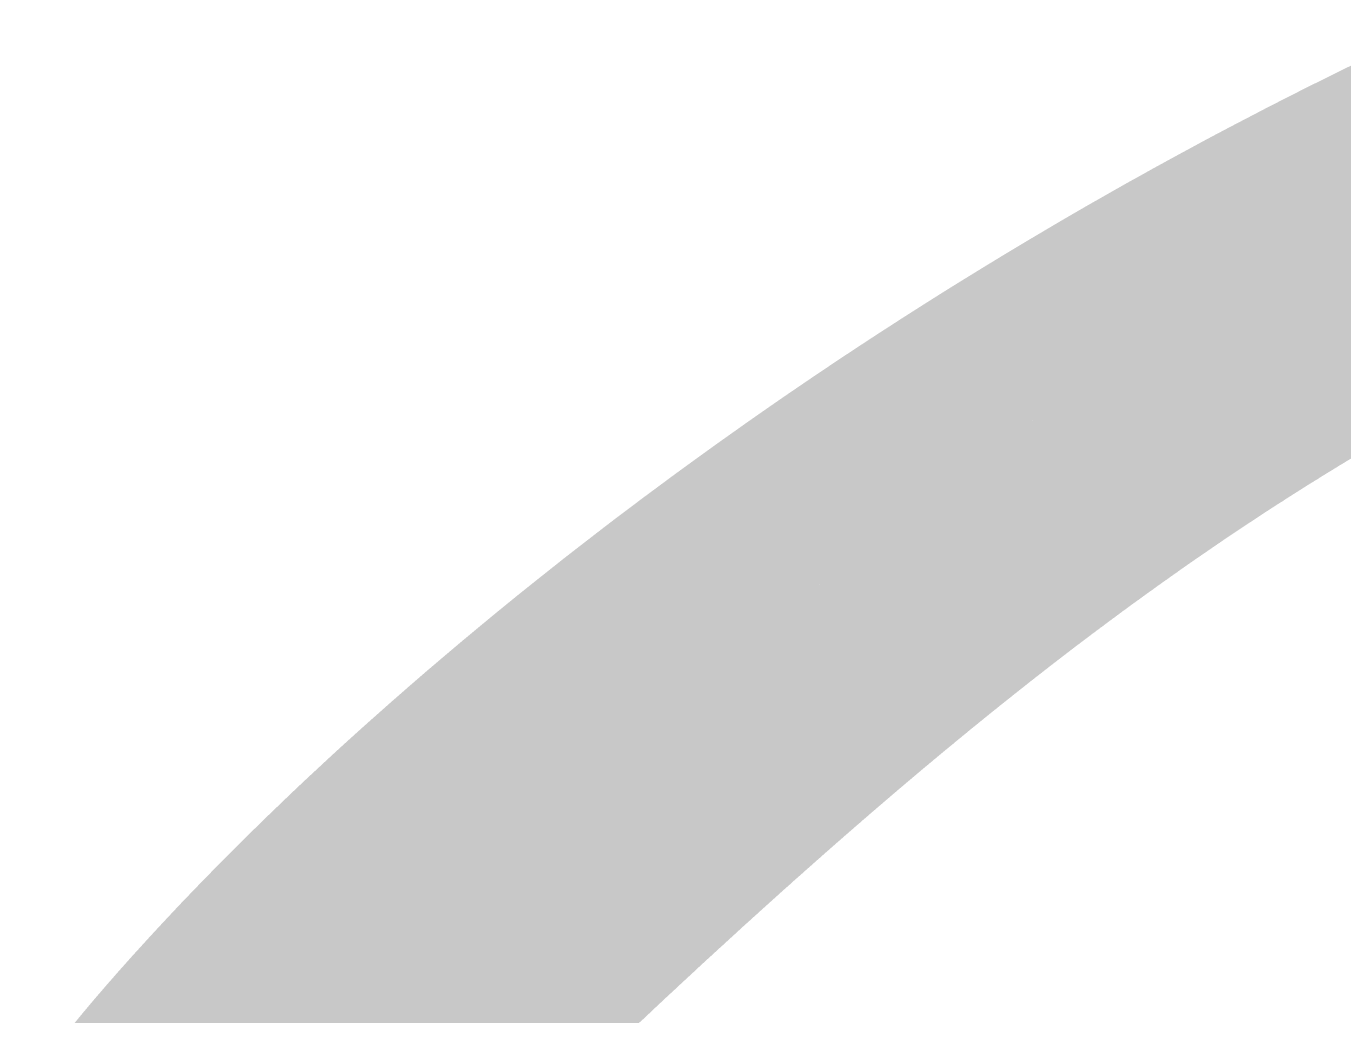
# Model space of a CAD drawing. Header units: inches. Extents: x 2832 to 8547, y -592 to 860.
# Drawn here: x 3586.901 to 3588.488, y 138.539 to 139.73 of the extents above; entities that cross this region are included whole.
import ezdxf

# ---------------------------------------------------------------- set-up
doc = ezdxf.new("R2010")
doc.units = ezdxf.units.IN
doc.header["$LTSCALE"] = 5
doc.header["$MEASUREMENT"] = 0
doc.layers.add('BlueSolid', color=5, linetype='Continuous')
doc.layers.add('DIM', color=154, linetype='Continuous')

# ---------------------------------------------------------------- blocks, each defined once
blk = doc.blocks.new('VBA_LIFTING_SLING_C')
at = {"layer": 'BlueSolid', "const_width": 0.25}
for points in [[(1.7271, -3.8775), (1.7297, -3.8737), (1.7324, -3.8699), (1.7351, -3.8661), (1.7378, -3.8624), (1.7406, -3.8586), (1.7435, -3.8549), (1.7492, -3.8474), (1.7551, -3.8399), (1.7612, -3.8324), (1.7674, -3.8249), (1.7737, -3.8174), (1.7801, -3.8098), (1.7866, -3.8023), (1.7932, -3.7946), (1.7999, -3.787), (1.8066, -3.7793), (1.8135, -3.7716), (1.8204, -3.7638), (1.8275, -3.756), (1.8346, -3.7482), (1.8418, -3.7403), (1.8491, -3.7324), (1.8564, -3.7245), (1.8639, -3.7165), (1.8714, -3.7085), (1.879, -3.7004), (1.8867, -3.6924), (1.8945, -3.6843), (1.9024, -3.6761), (1.9103, -3.668), (1.9184, -3.6598), (1.9265, -3.6515), (1.9347, -3.6433), (1.943, -3.635), (1.9513, -3.6267), (1.9598, -3.6184), (1.9683, -3.61), (1.9769, -3.6016), (1.9856, -3.5932), (1.9944, -3.5848), (2.0032, -3.5763), (2.0121, -3.5678), (2.0211, -3.5593), (2.0302, -3.5508), (2.0394, -3.5423), (2.0486, -3.5337), (2.0579, -3.5251), (2.0673, -3.5165), (2.0768, -3.5079), (2.0863, -3.4993), (2.096, -3.4906), (2.1057, -3.482), (2.1155, -3.4733), (2.1253, -3.4646), (2.1353, -3.4559), (2.1453, -3.4471), (2.1554, -3.4384), (2.1655, -3.4296), (2.1758, -3.4209), (2.1861, -3.4121), (2.1965, -3.4033), (2.2069, -3.3945), (2.2175, -3.3857), (2.2281, -3.3769), (2.2388, -3.368), (2.2495, -3.3592), (2.2603, -3.3504), (2.2712, -3.3415), (2.2822, -3.3327), (2.2933, -3.3238), (2.3044, -3.315), (2.3156, -3.3061), (2.3268, -3.2972), (2.3382, -3.2883), (2.3496, -3.2795), (2.3611, -3.2706), (2.3726, -3.2617), (2.3842, -3.2528), (2.3959, -3.244), (2.4077, -3.2351), (2.4195, -3.2262), (2.4314, -3.2174), (2.4434, -3.2085), (2.4554, -3.1996), (2.4675, -3.1908), (2.4797, -3.1819), (2.4919, -3.1731), (2.5042, -3.1642), (2.5166, -3.1554), (2.529, -3.1466), (2.5415, -3.1377), (2.5541, -3.1289), (2.5667, -3.1201), (2.5794, -3.1113), (2.5922, -3.1025), (2.605, -3.0938), (2.6179, -3.085), (2.6309, -3.0763), (2.6439, -3.0675), (2.657, -3.0588), (2.6702, -3.0501), (2.6834, -3.0414), (2.6967, -3.0327), (2.7101, -3.0241), (2.7235, -3.0154), (2.737, -3.0068), (2.7505, -2.9982), (2.7641, -2.9896), (2.7778, -2.981), (2.7915, -2.9725), (2.8053, -2.964), (2.8191, -2.9555), (2.8331, -2.947), (2.847, -2.9385), (2.8611, -2.9301), (2.8751, -2.9217), (2.8893, -2.9133), (2.9035, -2.9049), (2.9178, -2.8965), (2.9321, -2.8882), (2.9465, -2.8799), (2.961, -2.8717), (2.9755, -2.8634), (2.99, -2.8552), (3.0047, -2.8471), (3.0193, -2.8389), (3.0341, -2.8308), (3.0489, -2.8227), (3.0637, -2.8147), (3.0786, -2.8066), (3.0936, -2.7986), (3.1086, -2.7907), (3.1237, -2.7828), (3.1389, -2.7749), (3.154, -2.767), (3.1693, -2.7592), (3.1846, -2.7514), (3.1999, -2.7437), (3.2154, -2.736), (3.2308, -2.7283), (3.2463, -2.7207), (3.2619, -2.7131), (3.2775, -2.7056), (3.2932, -2.6981), (3.3089, -2.6906), (3.3247, -2.6832)], [(3.3138, -2.8702), (3.3124, -2.8709), (3.3109, -2.8717), (3.3095, -2.8724), (3.308, -2.8732), (3.3065, -2.874), (3.3051, -2.8747), (3.3036, -2.8755), (3.3022, -2.8763), (3.3007, -2.877), (3.2993, -2.8778), (3.2978, -2.8785), (3.2964, -2.8793), (3.2949, -2.8801), (3.2935, -2.8808), (3.292, -2.8816), (3.2906, -2.8824), (3.2891, -2.8831), (3.2877, -2.8839), (3.2862, -2.8847), (3.2848, -2.8855), (3.2833, -2.8862), (3.2819, -2.887), (3.2804, -2.8878), (3.279, -2.8885), (3.2775, -2.8893), (3.2761, -2.8901), (3.2746, -2.8909), (3.2732, -2.8916), (3.2718, -2.8924), (3.2703, -2.8932), (3.2689, -2.894), (3.2674, -2.8948), (3.266, -2.8955), (3.2645, -2.8963), (3.2631, -2.8971), (3.2617, -2.8979), (3.2602, -2.8987), (3.2588, -2.8994), (3.2574, -2.9002), (3.2559, -2.901), (3.2545, -2.9018), (3.2531, -2.9026), (3.2516, -2.9033), (3.2502, -2.9041), (3.2487, -2.9049), (3.2473, -2.9057), (3.2459, -2.9065), (3.2445, -2.9073), (3.243, -2.9081), (3.2416, -2.9089), (3.2402, -2.9096), (3.2387, -2.9104), (3.2373, -2.9112), (3.2359, -2.912), (3.2344, -2.9128), (3.233, -2.9136), (3.2316, -2.9144), (3.2302, -2.9152), (3.2287, -2.916), (3.2273, -2.9168), (3.2259, -2.9176), (3.2245, -2.9184), (3.223, -2.9192), (3.2216, -2.92), (3.2202, -2.9208), (3.2188, -2.9216), (3.2174, -2.9224), (3.2159, -2.9232), (3.2145, -2.924), (3.2131, -2.9248), (3.2117, -2.9256), (3.2103, -2.9264), (3.2089, -2.9272), (3.2074, -2.928), (3.206, -2.9288), (3.2046, -2.9296), (3.2032, -2.9304), (3.2018, -2.9312), (3.2004, -2.932), (3.1989, -2.9328), (3.1975, -2.9336), (3.1961, -2.9344), (3.1947, -2.9352), (3.1933, -2.936), (3.1919, -2.9369), (3.1905, -2.9377), (3.1891, -2.9385), (3.1877, -2.9393), (3.1862, -2.9401), (3.1848, -2.9409), (3.1834, -2.9417), (3.182, -2.9425), (3.1806, -2.9434), (3.1792, -2.9442), (3.1778, -2.945), (3.1764, -2.9458), (3.175, -2.9466), (3.1736, -2.9474), (3.1722, -2.9483), (3.1708, -2.9491), (3.1694, -2.9499), (3.168, -2.9507), (3.1666, -2.9515), (3.1652, -2.9524), (3.1638, -2.9532), (3.1624, -2.954), (3.161, -2.9548), (3.1596, -2.9557), (3.1582, -2.9565), (3.1568, -2.9573), (3.1554, -2.9581), (3.154, -2.959), (3.1526, -2.9598), (3.1512, -2.9606), (3.1498, -2.9615), (3.1484, -2.9623), (3.147, -2.9631), (3.1456, -2.9639), (3.1442, -2.9648), (3.1428, -2.9656), (3.1414, -2.9664), (3.14, -2.9673), (3.1387, -2.9681), (3.1373, -2.9689), (3.1359, -2.9698), (3.1345, -2.9706), (3.1331, -2.9714), (3.1317, -2.9723), (3.1303, -2.9731), (3.1289, -2.974), (3.1275, -2.9748), (3.1262, -2.9756), (3.1248, -2.9765), (3.1234, -2.9773), (3.122, -2.9782), (3.1206, -2.979), (3.1192, -2.9798), (3.1178, -2.9807), (3.1165, -2.9815), (3.1151, -2.9824), (3.1137, -2.9832), (3.1123, -2.9841), (3.1109, -2.9849), (3.1095, -2.9857), (3.1082, -2.9866), (3.1068, -2.9874), (3.1054, -2.9883), (3.104, -2.9891), (3.1026, -2.99), (3.1013, -2.9908), (3.0999, -2.9917), (3.0985, -2.9925), (3.0971, -2.9934), (3.0958, -2.9942), (3.0944, -2.9951), (3.093, -2.996), (3.0916, -2.9968), (3.0903, -2.9977), (3.0889, -2.9985), (3.0875, -2.9994), (3.0861, -3.0002), (3.0848, -3.0011), (3.0834, -3.0019), (3.082, -3.0028), (3.0806, -3.0037), (3.0793, -3.0045), (3.0779, -3.0054), (3.0765, -3.0062), (3.0752, -3.0071), (3.0738, -3.008), (3.0724, -3.0088), (3.0711, -3.0097), (3.0697, -3.0106), (3.0683, -3.0114), (3.067, -3.0123), (3.0656, -3.0132), (3.0642, -3.014), (3.0629, -3.0149), (3.0615, -3.0158), (3.0601, -3.0166), (3.0588, -3.0175), (3.0574, -3.0184), (3.056, -3.0192), (3.0547, -3.0201), (3.0533, -3.021), (3.0519, -3.0218), (3.0506, -3.0227), (3.0492, -3.0236), (3.0479, -3.0245), (3.0465, -3.0253), (3.0451, -3.0262), (3.0438, -3.0271), (3.0424, -3.028), (3.0411, -3.0288), (3.0397, -3.0297), (3.0383, -3.0306), (3.037, -3.0315), (3.0356, -3.0324), (3.0343, -3.0332), (3.0329, -3.0341), (3.0316, -3.035), (3.0302, -3.0359), (3.0288, -3.0368), (3.0275, -3.0376), (3.0261, -3.0385), (3.0248, -3.0394), (3.0234, -3.0403), (3.0221, -3.0412), (3.0207, -3.0421), (3.0194, -3.0429), (3.018, -3.0438), (3.0167, -3.0447), (3.0153, -3.0456), (3.014, -3.0465), (3.0126, -3.0474), (3.0113, -3.0483), (3.0099, -3.0492), (3.0086, -3.0501), (3.0072, -3.051), (3.0059, -3.0518), (3.0045, -3.0527), (3.0032, -3.0536), (3.0018, -3.0545), (3.0005, -3.0554), (2.9991, -3.0563), (2.9978, -3.0572), (2.9964, -3.0581), (2.9951, -3.059), (2.9937, -3.0599), (2.9924, -3.0608), (2.991, -3.0617), (2.9897, -3.0626), (2.9884, -3.0635), (2.987, -3.0644), (2.9857, -3.0653), (2.9843, -3.0662), (2.983, -3.0671), (2.9816, -3.068), (2.9803, -3.0689), (2.979, -3.0698), (2.9776, -3.0707), (2.9763, -3.0716), (2.9749, -3.0725), (2.9736, -3.0734), (2.9722, -3.0744), (2.9709, -3.0753), (2.9696, -3.0762), (2.9682, -3.0771), (2.9669, -3.078), (2.9656, -3.0789), (2.9642, -3.0798), (2.9629, -3.0807), (2.9615, -3.0816), (2.9602, -3.0826), (2.9589, -3.0835), (2.9575, -3.0844), (2.9562, -3.0853), (2.9549, -3.0862), (2.9535, -3.0871), (2.9522, -3.088), (2.9509, -3.089), (2.9495, -3.0899), (2.9482, -3.0908), (2.9469, -3.0917), (2.9455, -3.0926), (2.9442, -3.0936), (2.9429, -3.0945), (2.9415, -3.0954), (2.9402, -3.0963), (2.9389, -3.0972), (2.9375, -3.0982), (2.9362, -3.0991), (2.9349, -3.1), (2.9335, -3.1009), (2.9322, -3.1019), (2.9309, -3.1028), (2.9296, -3.1037), (2.9282, -3.1046), (2.9269, -3.1056), (2.9256, -3.1065), (2.9242, -3.1074), (2.9229, -3.1084), (2.9216, -3.1093), (2.9203, -3.1102), (2.9189, -3.1112), (2.9176, -3.1121), (2.9163, -3.113), (2.915, -3.114), (2.9136, -3.1149), (2.9123, -3.1158), (2.911, -3.1168), (2.9097, -3.1177), (2.9083, -3.1186), (2.907, -3.1196), (2.9057, -3.1205), (2.9044, -3.1215), (2.903, -3.1224), (2.9017, -3.1233), (2.9004, -3.1243), (2.8991, -3.1252), (2.8977, -3.1262), (2.8964, -3.1271), (2.8951, -3.128), (2.8938, -3.129), (2.8925, -3.1299), (2.8911, -3.1309), (2.8898, -3.1318), (2.8885, -3.1328), (2.8872, -3.1337), (2.8859, -3.1347), (2.8845, -3.1356), (2.8832, -3.1365), (2.8819, -3.1375), (2.8806, -3.1384), (2.8793, -3.1394), (2.878, -3.1403), (2.8766, -3.1413), (2.8753, -3.1423), (2.874, -3.1432), (2.8727, -3.1442), (2.8714, -3.1451), (2.8701, -3.1461), (2.8687, -3.147), (2.8674, -3.148), (2.8661, -3.1489), (2.8648, -3.1499), (2.8635, -3.1508), (2.8622, -3.1518), (2.8608, -3.1528), (2.8595, -3.1537), (2.8582, -3.1547), (2.8569, -3.1556), (2.8556, -3.1566), (2.8543, -3.1576), (2.853, -3.1585), (2.8517, -3.1595), (2.8503, -3.1605), (2.849, -3.1614), (2.8477, -3.1624), (2.8464, -3.1633), (2.8451, -3.1643), (2.8438, -3.1653), (2.8425, -3.1662), (2.8412, -3.1672), (2.8399, -3.1682), (2.8385, -3.1691), (2.8372, -3.1701), (2.8359, -3.1711), (2.8346, -3.1721), (2.8333, -3.173), (2.832, -3.174), (2.8307, -3.175), (2.8294, -3.1759), (2.8281, -3.1769), (2.8268, -3.1779), (2.8255, -3.1789), (2.8241, -3.1798), (2.8228, -3.1808), (2.8215, -3.1818), (2.8202, -3.1828), (2.8189, -3.1838), (2.8176, -3.1847), (2.8163, -3.1857), (2.815, -3.1867), (2.8137, -3.1877), (2.8124, -3.1886), (2.8111, -3.1896), (2.8098, -3.1906), (2.8085, -3.1916), (2.8072, -3.1926), (2.8059, -3.1936), (2.8046, -3.1945), (2.8033, -3.1955), (2.802, -3.1965), (2.8007, -3.1975), (2.7993, -3.1985), (2.798, -3.1995), (2.7967, -3.2005), (2.7954, -3.2015), (2.7941, -3.2024), (2.7928, -3.2034), (2.7915, -3.2044), (2.7902, -3.2054), (2.7889, -3.2064), (2.7876, -3.2074), (2.7863, -3.2084), (2.785, -3.2094), (2.7837, -3.2104), (2.7824, -3.2114), (2.7811, -3.2124), (2.7798, -3.2134), (2.7785, -3.2144), (2.7772, -3.2154), (2.7759, -3.2164), (2.7746, -3.2174), (2.7733, -3.2184), (2.772, -3.2193), (2.7707, -3.2203), (2.7694, -3.2214), (2.7681, -3.2224), (2.7668, -3.2234), (2.7655, -3.2244), (2.7642, -3.2254), (2.7629, -3.2264), (2.7616, -3.2274), (2.7603, -3.2284), (2.759, -3.2294), (2.7577, -3.2304), (2.7564, -3.2314), (2.7551, -3.2324), (2.7539, -3.2334), (2.7526, -3.2344), (2.7513, -3.2354), (2.75, -3.2364), (2.7487, -3.2374), (2.7474, -3.2385), (2.7461, -3.2395), (2.7448, -3.2405), (2.7435, -3.2415), (2.7422, -3.2425), (2.7409, -3.2435), (2.7396, -3.2445), (2.7383, -3.2455), (2.737, -3.2466), (2.7357, -3.2476), (2.7344, -3.2486), (2.7331, -3.2496), (2.7318, -3.2506), (2.7305, -3.2516), (2.7292, -3.2527), (2.7279, -3.2537), (2.7267, -3.2547), (2.7254, -3.2557), (2.7241, -3.2568), (2.7228, -3.2578), (2.7215, -3.2588), (2.7202, -3.2598), (2.7189, -3.2608), (2.7176, -3.2619), (2.7163, -3.2629), (2.715, -3.2639), (2.7137, -3.2649), (2.7124, -3.266), (2.7111, -3.267), (2.7098, -3.268), (2.7086, -3.2691), (2.7073, -3.2701), (2.706, -3.2711), (2.7047, -3.2721), (2.7034, -3.2732), (2.7021, -3.2742), (2.7008, -3.2752), (2.6995, -3.2763), (2.6982, -3.2773), (2.6969, -3.2783), (2.6956, -3.2794), (2.6944, -3.2804), (2.6931, -3.2814), (2.6918, -3.2825), (2.6905, -3.2835), (2.6892, -3.2846), (2.6879, -3.2856), (2.6866, -3.2866), (2.6853, -3.2877), (2.684, -3.2887), (2.6827, -3.2898), (2.6815, -3.2908), (2.6802, -3.2918), (2.6789, -3.2929), (2.6776, -3.2939), (2.6763, -3.295), (2.675, -3.296), (2.6737, -3.2971), (2.6724, -3.2981), (2.6711, -3.2992), (2.6699, -3.3002), (2.6686, -3.3012), (2.6673, -3.3023), (2.666, -3.3033), (2.6647, -3.3044), (2.6634, -3.3054), (2.6621, -3.3065), (2.6608, -3.3075), (2.6595, -3.3086), (2.6583, -3.3096), (2.657, -3.3107), (2.6557, -3.3118), (2.6544, -3.3128), (2.6531, -3.3139), (2.6518, -3.3149), (2.6505, -3.316), (2.6492, -3.317), (2.648, -3.3181), (2.6467, -3.3191), (2.6454, -3.3202), (2.6441, -3.3213), (2.6428, -3.3223), (2.6415, -3.3234), (2.6402, -3.3244), (2.6389, -3.3255), (2.6377, -3.3266), (2.6364, -3.3276), (2.6351, -3.3287), (2.6338, -3.3298), (2.6325, -3.3308), (2.6312, -3.3319), (2.6299, -3.3329), (2.6287, -3.334), (2.6274, -3.3351), (2.6261, -3.3361), (2.6248, -3.3372), (2.6235, -3.3383), (2.6222, -3.3394), (2.6209, -3.3404), (2.6197, -3.3415), (2.6184, -3.3426), (2.6171, -3.3436), (2.6158, -3.3447), (2.6145, -3.3458), (2.6132, -3.3469), (2.6119, -3.3479), (2.6107, -3.349), (2.6094, -3.3501), (2.6081, -3.3512), (2.6068, -3.3522), (2.6055, -3.3533), (2.6042, -3.3544), (2.6029, -3.3555), (2.6017, -3.3565), (2.6004, -3.3576), (2.5991, -3.3587), (2.5978, -3.3598), (2.5965, -3.3609), (2.5952, -3.3619), (2.5939, -3.363), (2.5927, -3.3641), (2.5914, -3.3652), (2.5901, -3.3663), (2.5888, -3.3674), (2.5875, -3.3684), (2.5862, -3.3695), (2.5849, -3.3706), (2.5837, -3.3717), (2.5824, -3.3728), (2.5811, -3.3739), (2.5798, -3.375), (2.5785, -3.3761), (2.5772, -3.3771), (2.576, -3.3782), (2.5747, -3.3793), (2.5734, -3.3804), (2.5721, -3.3815), (2.5708, -3.3826), (2.5695, -3.3837), (2.5682, -3.3848), (2.567, -3.3859), (2.5657, -3.387), (2.5644, -3.3881), (2.5631, -3.3892), (2.5618, -3.3903), (2.5605, -3.3914), (2.5592, -3.3925), (2.558, -3.3936), (2.5567, -3.3947), (2.5554, -3.3958), (2.5541, -3.3969), (2.5528, -3.398), (2.5515, -3.3991), (2.5503, -3.4002), (2.549, -3.4013), (2.5477, -3.4024), (2.5464, -3.4035), (2.5451, -3.4046), (2.5438, -3.4057), (2.5425, -3.4068), (2.5413, -3.4079), (2.54, -3.409), (2.5387, -3.4101), (2.5374, -3.4112), (2.5361, -3.4123), (2.5348, -3.4134), (2.5335, -3.4146), (2.5323, -3.4157), (2.531, -3.4168), (2.5297, -3.4179), (2.5284, -3.419), (2.5271, -3.4201), (2.5258, -3.4212), (2.5245, -3.4223), (2.5233, -3.4235), (2.522, -3.4246), (2.5207, -3.4257), (2.5194, -3.4268), (2.5181, -3.4279), (2.5168, -3.429), (2.5155, -3.4302), (2.5143, -3.4313), (2.513, -3.4324), (2.5117, -3.4335), (2.5104, -3.4346), (2.5091, -3.4358), (2.5078, -3.4369), (2.5065, -3.438), (2.5053, -3.4391), (2.504, -3.4402), (2.5027, -3.4414), (2.5014, -3.4425), (2.5001, -3.4436), (2.4988, -3.4448), (2.4975, -3.4459), (2.4962, -3.447), (2.495, -3.4481), (2.4937, -3.4493), (2.4924, -3.4504), (2.4911, -3.4515), (2.4898, -3.4527), (2.4885, -3.4538), (2.4872, -3.4549), (2.486, -3.456), (2.4847, -3.4572), (2.4834, -3.4583), (2.4821, -3.4594), (2.4808, -3.4606), (2.4795, -3.4617), (2.4782, -3.4629), (2.4769, -3.464), (2.4756, -3.4651), (2.4744, -3.4663), (2.4731, -3.4674), (2.4718, -3.4685), (2.4705, -3.4697), (2.4692, -3.4708), (2.4679, -3.472), (2.4666, -3.4731), (2.4653, -3.4742), (2.4641, -3.4754), (2.4628, -3.4765), (2.4615, -3.4777), (2.4602, -3.4788), (2.4589, -3.48), (2.4576, -3.4811), (2.4563, -3.4822), (2.455, -3.4834), (2.4537, -3.4845), (2.4525, -3.4857), (2.4512, -3.4868), (2.4499, -3.488), (2.4486, -3.4891), (2.4473, -3.4903), (2.446, -3.4914), (2.4447, -3.4926), (2.4434, -3.4937), (2.4421, -3.4949), (2.4408, -3.496), (2.4396, -3.4972), (2.4383, -3.4984), (2.437, -3.4995), (2.4357, -3.5007), (2.4344, -3.5018), (2.4331, -3.503), (2.4318, -3.5041), (2.4305, -3.5053), (2.4292, -3.5064), (2.4279, -3.5076), (2.4266, -3.5088), (2.4253, -3.5099), (2.4241, -3.5111), (2.4228, -3.5122), (2.4215, -3.5134), (2.4202, -3.5146), (2.4189, -3.5157), (2.4176, -3.5169), (2.4163, -3.5181), (2.415, -3.5192), (2.4137, -3.5204), (2.4124, -3.5216), (2.4111, -3.5227), (2.4098, -3.5239), (2.4085, -3.5251), (2.4072, -3.5262), (2.406, -3.5274), (2.4047, -3.5286), (2.4034, -3.5297), (2.4021, -3.5309), (2.4008, -3.5321), (2.3995, -3.5333), (2.3982, -3.5344), (2.3969, -3.5356), (2.3956, -3.5368), (2.3943, -3.5379), (2.393, -3.5391), (2.3917, -3.5403), (2.3904, -3.5415), (2.3891, -3.5426), (2.3878, -3.5438), (2.3865, -3.545), (2.3852, -3.5462), (2.3839, -3.5474), (2.3826, -3.5485), (2.3813, -3.5497), (2.38, -3.5509), (2.3787, -3.5521), (2.3774, -3.5533), (2.3761, -3.5544), (2.3749, -3.5556), (2.3736, -3.5568), (2.3723, -3.558), (2.371, -3.5592), (2.3697, -3.5604), (2.3684, -3.5616), (2.3671, -3.5627), (2.3658, -3.5639), (2.3645, -3.5651), (2.3632, -3.5663), (2.3619, -3.5675), (2.3606, -3.5687), (2.3593, -3.5699), (2.358, -3.5711), (2.3567, -3.5723), (2.3554, -3.5734), (2.3541, -3.5746), (2.3528, -3.5758), (2.3515, -3.577), (2.3502, -3.5782), (2.3489, -3.5794), (2.3476, -3.5806), (2.3463, -3.5818), (2.345, -3.583), (2.3437, -3.5842), (2.3423, -3.5854), (2.341, -3.5866), (2.3397, -3.5878), (2.3384, -3.589), (2.3371, -3.5902), (2.3358, -3.5914), (2.3345, -3.5926), (2.3332, -3.5938), (2.3319, -3.595), (2.3306, -3.5962), (2.3293, -3.5974), (2.328, -3.5986), (2.3267, -3.5998), (2.3254, -3.601), (2.3241, -3.6022), (2.3228, -3.6034), (2.3215, -3.6046), (2.3202, -3.6059), (2.3189, -3.6071), (2.3176, -3.6083), (2.3163, -3.6095), (2.315, -3.6107), (2.3136, -3.6119), (2.3123, -3.6131), (2.311, -3.6143), (2.3097, -3.6155), (2.3084, -3.6168), (2.3071, -3.618), (2.3058, -3.6192), (2.3045, -3.6204), (2.3032, -3.6216), (2.3019, -3.6228), (2.3006, -3.624), (2.2993, -3.6253), (2.2979, -3.6265), (2.2966, -3.6277), (2.2953, -3.6289), (2.294, -3.6301), (2.2927, -3.6314), (2.2914, -3.6326), (2.2901, -3.6338), (2.2888, -3.635), (2.2875, -3.6362), (2.2861, -3.6375), (2.2848, -3.6387), (2.2835, -3.6399), (2.2822, -3.6411), (2.2809, -3.6424), (2.2796, -3.6436), (2.2783, -3.6448), (2.277, -3.6461), (2.2756, -3.6473), (2.2743, -3.6485), (2.273, -3.6497), (2.2717, -3.651), (2.2704, -3.6522), (2.2691, -3.6534), (2.2678, -3.6547), (2.2664, -3.6559), (2.2651, -3.6571), (2.2638, -3.6584), (2.2625, -3.6596), (2.2612, -3.6608), (2.2599, -3.6621), (2.2585, -3.6633), (2.2572, -3.6645), (2.2559, -3.6658), (2.2546, -3.667), (2.2533, -3.6682), (2.2519, -3.6695), (2.2506, -3.6707), (2.2493, -3.672), (2.248, -3.6732), (2.2467, -3.6744), (2.2454, -3.6757), (2.244, -3.6769), (2.2427, -3.6782), (2.2414, -3.6794), (2.2401, -3.6807), (2.2387, -3.6819), (2.2374, -3.6832), (2.2361, -3.6844), (2.2348, -3.6856), (2.2335, -3.6869), (2.2321, -3.6881), (2.2308, -3.6894), (2.2295, -3.6906), (2.2282, -3.6919), (2.2268, -3.6931), (2.2255, -3.6944), (2.2242, -3.6956), (2.2229, -3.6969), (2.2215, -3.6981), (2.2202, -3.6994), (2.2189, -3.7006), (2.2176, -3.7019), (2.2162, -3.7032), (2.2149, -3.7044), (2.2136, -3.7057), (2.2123, -3.7069), (2.2109, -3.7082), (2.2096, -3.7094), (2.2083, -3.7107), (2.2069, -3.712), (2.2056, -3.7132), (2.2043, -3.7145), (2.203, -3.7157), (2.2016, -3.717), (2.2003, -3.7183), (2.199, -3.7195), (2.1976, -3.7208), (2.1963, -3.722), (2.195, -3.7233), (2.1936, -3.7246), (2.1923, -3.7258), (2.191, -3.7271), (2.1896, -3.7284), (2.1883, -3.7296), (2.187, -3.7309), (2.1856, -3.7322), (2.1843, -3.7334), (2.183, -3.7347), (2.1816, -3.736), (2.1803, -3.7373), (2.179, -3.7385), (2.1776, -3.7398), (2.1763, -3.7411), (2.175, -3.7423), (2.1736, -3.7436), (2.1723, -3.7449), (2.171, -3.7462), (2.1696, -3.7474), (2.1683, -3.7487), (2.167, -3.75), (2.1656, -3.7513), (2.1643, -3.7526), (2.163, -3.7538), (2.1616, -3.7551), (2.1603, -3.7564), (2.159, -3.7577), (2.1577, -3.759), (2.1563, -3.7602), (2.155, -3.7615), (2.1537, -3.7628), (2.1523, -3.7641), (2.151, -3.7654), (2.1497, -3.7667), (2.1483, -3.768), (2.147, -3.7693), (2.1457, -3.7705), (2.1444, -3.7718), (2.143, -3.7731), (2.1417, -3.7744), (2.1404, -3.7757), (2.1391, -3.777), (2.1378, -3.7783), (2.1364, -3.7796), (2.1351, -3.7809), (2.1338, -3.7822), (2.1325, -3.7835), (2.1312, -3.7848), (2.1298, -3.7861), (2.1285, -3.7874), (2.1272, -3.7887), (2.1259, -3.79), (2.1246, -3.7913), (2.1233, -3.7926), (2.122, -3.7939), (2.1206, -3.7952), (2.1193, -3.7965), (2.118, -3.7979), (2.1167, -3.7992), (2.1154, -3.8005), (2.1141, -3.8018), (2.1128, -3.8031), (2.1115, -3.8044), (2.1102, -3.8057), (2.1089, -3.8071), (2.1076, -3.8084), (2.1063, -3.8097), (2.105, -3.811), (2.1037, -3.8123), (2.1024, -3.8137), (2.1011, -3.815), (2.0999, -3.8163), (2.0986, -3.8176), (2.0973, -3.819), (2.096, -3.8203), (2.0947, -3.8216), (2.0934, -3.8229), (2.0921, -3.8243), (2.0909, -3.8256), (2.0896, -3.8269), (2.0883, -3.8283), (2.0871, -3.8296), (2.0859, -3.8308), (2.0847, -3.8321), (2.0836, -3.8332), (2.0825, -3.8344), (2.0815, -3.8354), (2.0806, -3.8364), (2.0798, -3.8373), (2.079, -3.8381), (2.0783, -3.8389), (2.0776, -3.8396), (2.0769, -3.8403), (2.0763, -3.841), (2.0757, -3.8417), (2.075, -3.8423), (2.0744, -3.843), (2.0738, -3.8437), (2.0732, -3.8444), (2.0725, -3.845), (2.0719, -3.8457), (2.0713, -3.8464), (2.0707, -3.8471), (2.07, -3.8477), (2.0694, -3.8484), (2.0688, -3.8491), (2.0682, -3.8498), (2.0675, -3.8505), (2.0669, -3.8511), (2.0663, -3.8518), (2.0657, -3.8525), (2.0651, -3.8532), (2.0644, -3.8538), (2.0638, -3.8545), (2.0632, -3.8552), (2.0626, -3.8559), (2.062, -3.8566), (2.0614, -3.8572), (2.0607, -3.8579), (2.0601, -3.8586), (2.0595, -3.8593), (2.0589, -3.86), (2.0583, -3.8607), (2.0577, -3.8613), (2.0571, -3.862), (2.0565, -3.8627), (2.0558, -3.8634), (2.0552, -3.8641), (2.0546, -3.8648), (2.054, -3.8654), (2.0534, -3.8661), (2.0528, -3.8668), (2.0522, -3.8675), (2.0516, -3.8682), (2.051, -3.8689), (2.0504, -3.8696), (2.0498, -3.8702), (2.0492, -3.8709), (2.0486, -3.8716), (2.048, -3.8723), (2.0474, -3.873), (2.0468, -3.8737), (2.0462, -3.8744), (2.0456, -3.8751)]]:
    blk.add_lwpolyline(points, dxfattribs=at)

msp = doc.modelspace()

# ---------------------------------------------------------------- block references
at = {"layer": 'DIM'}
msp.add_blockref('VBA_LIFTING_SLING_C', (3585.29905, 142.28859), dxfattribs=at)

doc.saveas('drawing.dxf')
